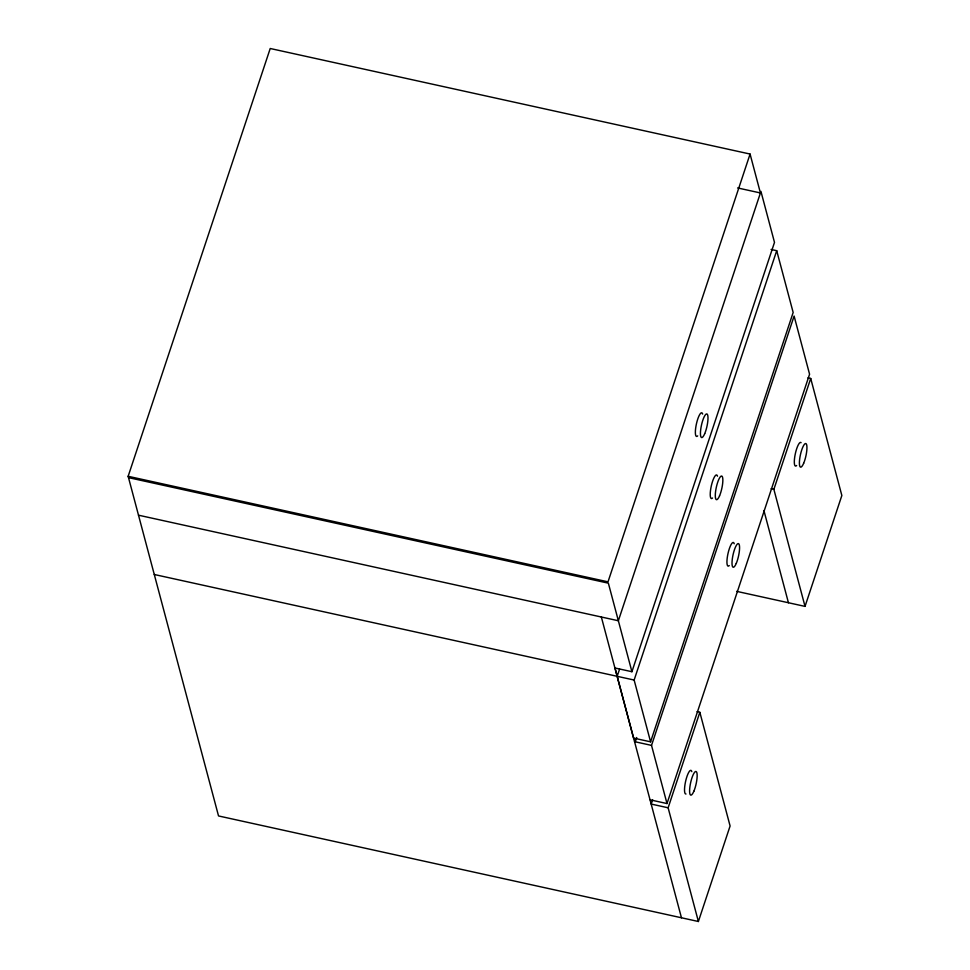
<?xml version="1.0" encoding="UTF-8"?>
<svg xmlns="http://www.w3.org/2000/svg" width="970" height="970" viewBox="0 0 970 970"><rect width="100%" height="100%" fill="white"/><g stroke="black" fill="none" stroke-linecap="round" stroke-linejoin="round"><path stroke-width="1.45" d="M697.03 711.677L699.843 712.295L730.095 825.991L698.388 921.5L218.529 815.952L128.149 476.294L270.218 48.5L750.077 154.048L760.419 192.957L737.588 187.938M750.077 154.048L608.008 581.842L128.149 476.294M681.461 917.778L617.138 676.296L619.6 669.142M614.919 667.978L631.919 671.713L774.496 242.379L760.941 191.405L618.363 620.751L138.504 515.191M636.708 737.515L635.277 741.82L634.331 738.255L650.579 741.832L634.137 680.043L776.715 250.696L771.077 249.46M650.579 741.832L793.157 312.486L776.715 250.696M666.996 803.548L651.525 745.384L794.103 316.05L809.574 374.214L666.996 803.548L650.082 799.826M652.628 799.801L651.21 804.069L668.124 807.792L698.388 921.5M668.124 807.792L699.843 712.295M736.642 591.348L805.027 606.395L773.878 489.353L810.714 378.458L807.949 377.851M805.027 606.395L841.851 495.5L810.714 378.458M771.114 488.747L773.878 489.353M128.501 477.628L608.36 583.176L631.919 671.713M154.278 574.495L634.137 680.043M634.562 741.662L651.525 745.384M763.923 510.572L788.44 602.746M615.004 667.99L617.211 676.32M601.351 617.005L633.58 738.085M697.685 435.894A12.113 2.813 -77.6 0 1 696.472 423.66A12.113 2.813 -77.6 0 1 702.644 414.081M712.538 498.022A12.113 2.813 -77.6 0 1 711.337 485.788A12.113 2.813 -77.6 0 1 717.497 476.209M729.258 565.571A12.113 2.813 -77.6 0 1 728.046 553.337A12.113 2.813 -77.6 0 1 734.217 543.758M796.637 465.515A12.113 2.813 -77.6 0 1 795.097 454.833A12.113 2.813 -77.6 0 1 801.099 442.659M685.996 794.006A12.113 2.813 -77.6 0 1 686.008 779.686A12.113 2.813 -77.6 0 1 691.804 771.635M704.705 433.687A12.113 2.813 -77.6 0 0 707.227 414.166A12.113 2.813 -77.6 0 0 700.728 429.37A12.113 2.813 -77.6 0 0 704.705 433.687M719.558 495.803A12.113 2.813 -77.6 0 0 722.08 476.282A12.113 2.813 -77.6 0 0 715.581 491.487A12.113 2.813 -77.6 0 0 719.558 495.803M736.279 563.364A12.113 2.813 -77.6 0 0 738.801 543.83A12.113 2.813 -77.6 0 0 732.302 559.047A12.113 2.813 -77.6 0 0 736.279 563.364M803.645 463.308A12.113 2.813 -77.6 0 0 806.179 443.775A12.113 2.813 -77.6 0 0 799.68 458.992A12.113 2.813 -77.6 0 0 803.645 463.308M693.865 791.241A12.113 2.813 -77.6 0 0 696.387 771.72A12.113 2.813 -77.6 0 0 689.888 786.925A12.113 2.813 -77.6 0 0 693.865 791.241"/></g></svg>
